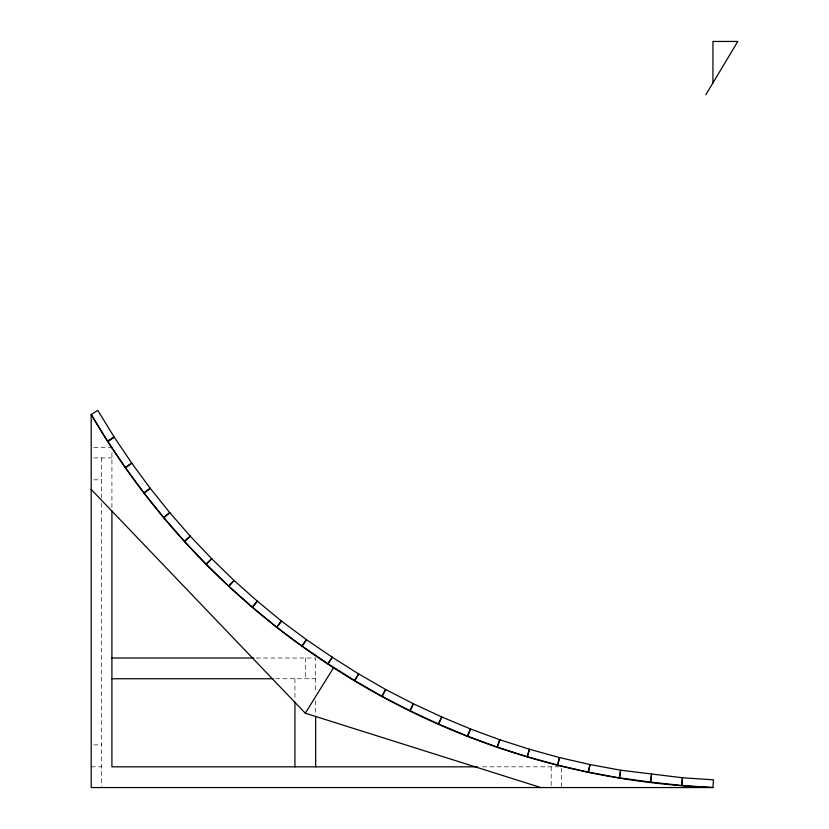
<?xml version="1.0" encoding="UTF-8"?>
<svg xmlns="http://www.w3.org/2000/svg" width="829" height="829" viewBox="0 0 829 829"><rect width="100%" height="100%" fill="white"/><g stroke="black" fill="none" stroke-linecap="round" stroke-linejoin="round"><path stroke-width="0.62" stroke-dasharray="4.14 3.11" d="M93.781 447.546L111.915 447.546M93.781 457.909L111.915 457.909M93.781 479.815L101.552 479.815M256.306 658.019L315.652 658.019L315.652 691.697M275.601 678.744L315.652 678.744M93.781 744.908L101.552 744.908M91.19 766.825L101.552 766.825M482.592 766.825L558.953 766.825M561.544 768.12L561.544 787.55M551.181 766.825L551.181 787.55M315.652 700.764L315.652 715.012M305.29 658.019L305.29 678.744M294.927 678.744L294.927 699.469M111.915 452.707L111.915 508.26M101.552 457.909L101.552 497.98M101.552 503.089L101.552 786.255"/><path stroke-width="1.24" d="M705.821 94.765L737.81 41.45L712.94 41.45L712.94 82.9M540.819 787.55L305.29 713.199L333.548 667.791A752.172 752.172 0 0 0 712.94 787.55L713.448 779.799L682.422 777.768L681.915 785.519L712.94 787.55L91.19 787.55L91.19 414.5L97.812 410.428L114.091 436.914L107.469 440.987L91.19 414.5A753.188 753.188 0 0 0 333.548 667.791M111.915 658.019L253.757 658.019M111.915 678.744L273.021 678.744M477.421 766.825L111.915 766.825L111.915 510.819M91.19 489.442L305.29 713.199M315.652 716.308L315.652 766.825M294.927 702.059L294.927 766.825M651.563 774.348L650.713 782.079L681.614 785.477L682.464 777.757L620.693 770.214L619.657 777.913L650.475 782.048L651.501 774.348M589.999 764.556L588.59 772.193L619.159 777.83L620.569 770.193L589.999 764.556M559.585 757.582L557.844 765.157L588.144 772.11L589.885 764.535L559.585 757.582M529.513 749.271L527.441 756.763L557.409 765.043L559.471 757.551L529.513 749.271M499.804 739.758L497.431 747.167L527.037 756.639L529.41 749.24L499.804 739.758M470.53 728.971L467.846 736.256L497.006 747.022L499.7 739.727L470.53 728.971M441.743 716.95L438.748 724.121L467.432 736.1L470.426 728.929L441.743 716.95L413.464 703.79L410.179 710.836L438.365 723.955L441.65 716.909M385.734 689.51L382.169 696.422L409.806 710.66L413.37 703.748L385.734 689.51M358.688 673.936L354.812 680.671L381.744 696.194L385.62 689.459L358.688 673.936M332.315 657.273L328.17 663.842L354.449 680.454L358.594 673.884L332.315 657.273M306.543 639.739L302.171 646.164L327.869 663.656L332.242 657.221L306.543 639.739M281.518 621.097L276.876 627.325L301.808 645.905L306.45 639.677L281.518 621.097M257.425 601.253L252.482 607.253L276.482 627.014L281.425 621.025L257.425 601.253M234.13 580.528L228.959 586.331L252.182 606.994L257.353 601.191L234.13 580.528M211.747 558.787L206.328 564.362L228.628 586.02L234.047 580.455L211.747 558.787M190.266 536.166L184.629 541.524L206.038 564.062L211.675 558.715L190.266 536.166M169.769 512.654L163.914 517.762L184.339 541.192L190.193 536.083L169.769 512.654M150.246 488.322L144.184 493.193L163.634 517.431L169.696 512.571L150.246 488.322M131.77 463.183L125.5 467.794L143.914 492.84L150.173 488.24L131.77 463.183M114.329 437.318L107.884 441.66L125.262 467.442L131.707 463.1L114.329 437.318"/></g></svg>
